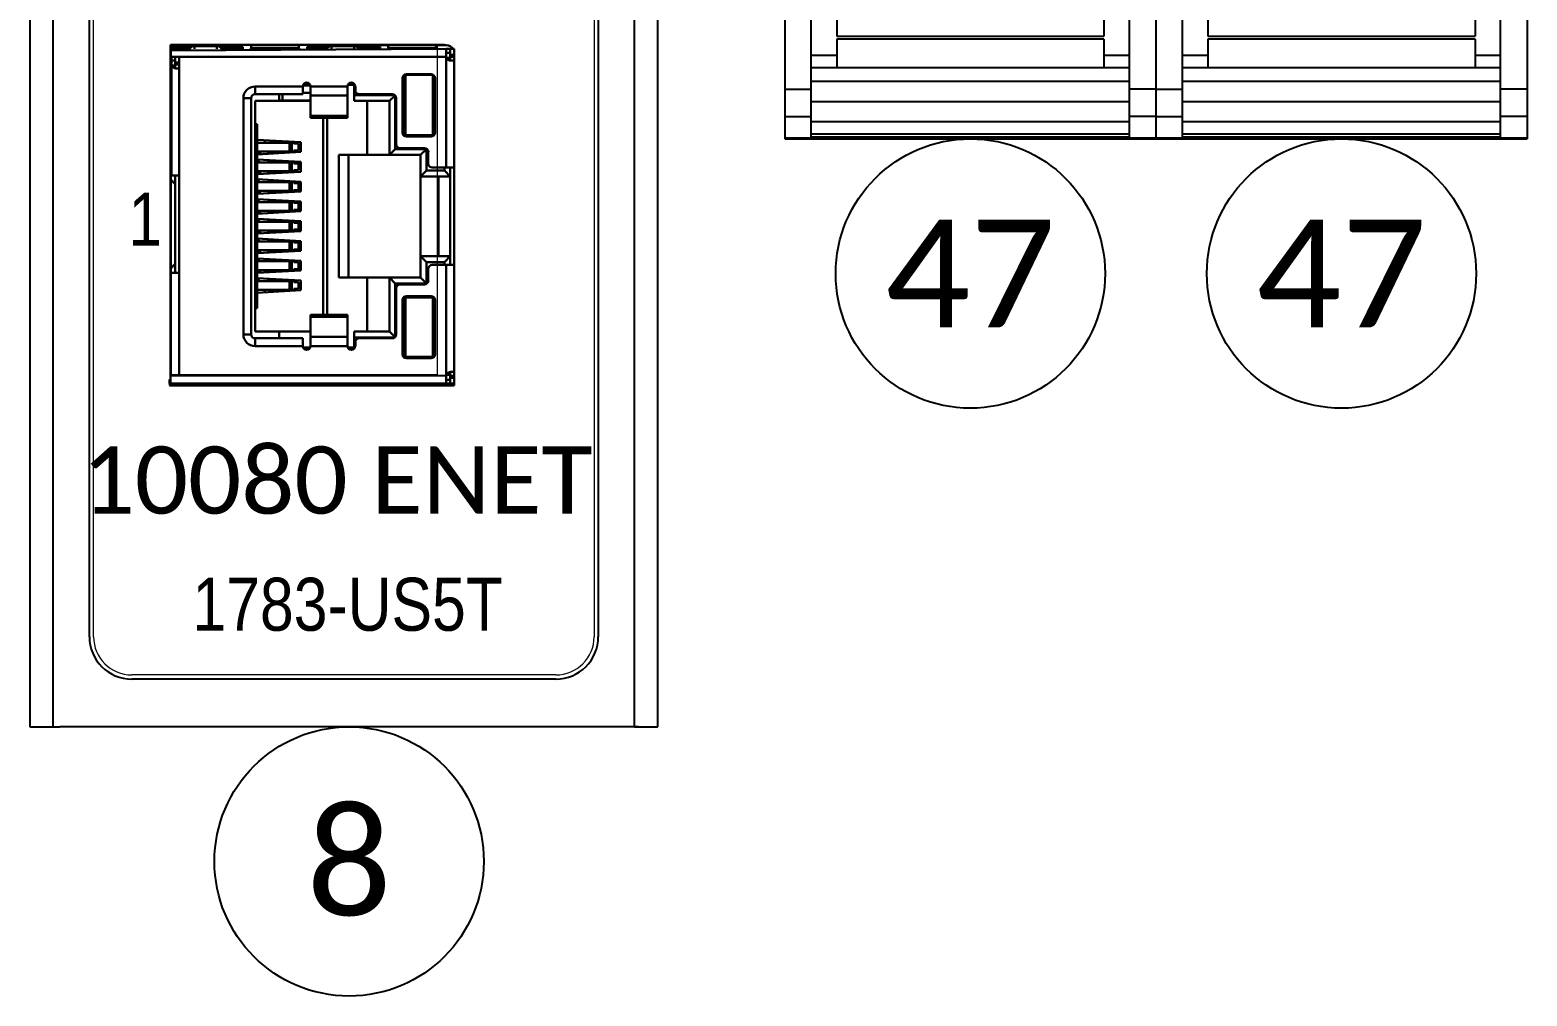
# Model space of a CAD drawing. Header units: inches. Extents: x 0 to 316, y -1 to 150.
# Drawn here: x 206.366 to 209.145, y 72.436 to 74.23 of the extents above; entities that cross this region are included whole.
import ezdxf
from ezdxf.enums import TextEntityAlignment as Align

# ---------------------------------------------------------------- set-up
doc = ezdxf.new("R2010")
doc.units = ezdxf.units.IN
doc.header["$MEASUREMENT"] = 0
doc.linetypes.add('HIDDEN2', pattern=[0.1875, 0.125, -0.0625])
doc.styles.add('Calibri', font='calibri.ttf')
doc.styles.get("Standard").update_dxf_attribs({"font": 'arial.ttf'})
doc.styles.add('尺寸标注Arial', font='arial.ttf', dxfattribs={"width": 0.7})

# ---------------------------------------------------------------- blocks, each defined once
blk = doc.blocks.new('AB 1783-US5T')
at = {"color": 2}
for p, q in [((-0.5925, 4.5177), (-0.5925, 0.0001)), ((-0.5493, 0.0001), (-0.5492, 4.5079)), ((0.5295, 0), (0.5295, 4.5079)), ((0.5728, 0), (0.5728, 4.5177)), ((-0.4823, 0.1673), (-0.4823, 4.3406)), ((0.4626, 4.3406), (0.4626, 0.1673)), ((0.3839, 0.0886), (-0.4035, 0.0886)), ((0.0993, 0.0965), (0.0993, 0.0965)), ((-0.5926, 0.0001), (-0.5493, 0.0001)), ((-0.5571, 0.0001), (-0.5374, 0.0001)), ((-0.5374, 0.0001), (-0.5374, 0)), ((0.5374, 0), (-0.5374, 0)), ((0.5295, 0), (0.5728, 0))]:
    blk.add_line(p, q, dxfattribs=at)
at = {"color": 2, "linetype": 'Continuous', "lineweight": 15}
for p, q in [((-0.4744, 0.1673), (-0.4744, 4.3406)), ((0.4547, 4.3406), (0.4547, 0.1673)), ((0.1638, 1.2665), (-0.3302, 1.2665)), ((-0.3302, 1.2665), (-0.3302, 0.6539)), ((0.1638, 0.6539), (0.1638, 1.2665)), ((-0.3302, 0.6539), (0.1638, 0.6539)), ((0.3839, 0.0965), (-0.4035, 0.0965))]:
    blk.add_line(p, q, dxfattribs=at)
at = {"color": 2, "linetype": 'Continuous', "lineweight": 30}
for p, q in [((-0.3319, 1.2662), (-0.3317, 1.2517)), ((0.1771, 1.2662), (-0.3319, 1.2662)), ((-0.3319, 1.2626), (-0.293, 1.2625)), ((-0.2966, 1.2591), (-0.3318, 1.2591)), ((-0.3317, 1.2445), (-0.3317, 1.2589)), ((-0.3317, 1.2556), (0.1804, 1.2587)), ((-0.313, 1.2611), (-0.3125, 1.2665)), ((-0.2455, 1.2641), (-0.2874, 1.2641)), ((-0.2874, 1.2641), (-0.2874, 1.2587)), ((-0.2768, 1.2662), (-0.2737, 1.2641)), ((-0.2455, 1.2587), (-0.2455, 1.2641)), ((-0.24, 1.2625), (-0.1973, 1.2625)), ((-0.1973, 1.2591), (-0.2364, 1.2591)), ((-0.1973, 1.2591), (-0.1973, 1.2625)), ((-0.1973, 1.2587), (-0.1973, 1.2591)), ((-0.1822, 1.2608), (-0.1816, 1.2662)), ((-0.0931, 1.2608), (-0.1822, 1.2608)), ((-0.0937, 1.2662), (-0.0931, 1.2608)), ((-0.078, 1.2625), (-0.0382, 1.2625)), ((-0.078, 1.2625), (-0.078, 1.2591)), ((-0.078, 1.2591), (-0.078, 1.2587)), ((-0.0418, 1.2591), (-0.078, 1.2591)), ((0.0093, 1.2641), (-0.0326, 1.2641)), ((-0.0326, 1.2641), (-0.0326, 1.2587)), ((0.0093, 1.2587), (0.0093, 1.2641)), ((0.0148, 1.2625), (0.0575, 1.2625)), ((0.0575, 1.2591), (0.0184, 1.2591)), ((0.0395, 1.2659), (0.0732, 1.2659)), ((0.0395, 1.2625), (0.0395, 1.2659)), ((0.0575, 1.2591), (0.0575, 1.2625)), ((0.0575, 1.2587), (0.0575, 1.2591)), ((0.0726, 1.2608), (0.0732, 1.2662)), ((0.1617, 1.2608), (0.0726, 1.2608)), ((0.1611, 1.2662), (0.1617, 1.2608)), ((0.1804, 1.2659), (0.1612, 1.2659)), ((0.1804, 1.2587), (0.1804, 1.2442)), ((0.1804, 1.2587), (0.1877, 1.2587)), ((0.1877, 1.2514), (0.1804, 1.2514)), ((0.1877, 1.2587), (0.1949, 1.2587)), ((0.1877, 1.2478), (0.1877, 1.2587)), ((0.1949, 1.2587), (0.1949, 1.2478)), ((-0.3317, 1.2445), (-0.3317, 1.2372)), ((0.1804, 1.2442), (-0.3317, 1.2442)), ((-0.3317, 1.2372), (-0.3317, 1.0386)), ((-0.3299, 1.2442), (-0.3299, 1.2297)), ((-0.3299, 1.2442), (-0.3227, 1.2442)), ((-0.3227, 1.237), (-0.3299, 1.237)), ((-0.3299, 1.0239), (-0.3299, 1.2297)), ((-0.3227, 1.2279), (-0.3296, 1.2279)), ((-0.3263, 1.2243), (-0.3227, 1.2279)), ((-0.3227, 1.2442), (-0.3155, 1.2442)), ((-0.3227, 1.2334), (-0.3227, 1.2442)), ((-0.3155, 1.2334), (-0.3227, 1.2334)), ((-0.3227, 1.2297), (-0.3227, 1.2334)), ((-0.3227, 1.2297), (-0.3155, 1.2297)), ((-0.3227, 1.2279), (-0.3227, 1.2297)), ((-0.3227, 1.2279), (-0.3227, 1.2235)), ((-0.3227, 1.2225), (-0.3227, 1.2235)), ((-0.3155, 1.2442), (-0.3155, 1.2334)), ((-0.3155, 1.2297), (-0.3155, 1.2334)), ((-0.3155, 1.2225), (-0.3155, 1.2297)), ((0.1804, 1.0384), (0.1804, 1.2442)), ((0.1877, 1.2424), (0.1808, 1.2424)), ((0.184, 1.2387), (0.1877, 1.2424)), ((0.1949, 1.2478), (0.1877, 1.2478)), ((0.1877, 1.2442), (0.1877, 1.2478)), ((0.1877, 1.2442), (0.1949, 1.2442)), ((0.1877, 1.2424), (0.1877, 1.2442)), ((0.1877, 1.2424), (0.1877, 1.2379)), ((0.1877, 1.237), (0.1877, 1.2379)), ((0.1897, 1.237), (0.1949, 1.237)), ((0.1949, 1.2442), (0.1949, 1.2478)), ((0.1949, 1.237), (0.1949, 1.2442)), ((0.1949, 1.237), (0.1949, 1.0384)), ((-0.3207, 1.2225), (-0.3155, 1.2225)), ((-0.3155, 1.2225), (-0.3155, 1.0239)), ((0.0991, 1.2044), (0.0991, 1.1034)), ((0.102, 1.0976), (0.102, 1.2102)), ((0.1045, 1.2106), (0.1551, 1.2106)), ((0.1045, 1.0985), (0.1045, 1.2106)), ((0.1522, 1.2117), (0.1063, 1.2117)), ((0.1439, 1.2117), (0.1439, 1.2106)), ((0.1554, 1.2109), (0.1439, 1.2109)), ((0.1551, 1.2106), (0.1551, 1.0985)), ((0.1551, 1.2095), (0.1574, 1.2095)), ((0.1586, 1.1917), (0.1586, 1.2079)), ((0.1595, 1.1034), (0.1595, 1.2044)), ((-0.1964, 0.7286), (-0.1964, 1.1674)), ((-0.1964, 1.1674), (-0.1819, 1.1674)), ((-0.1819, 1.1674), (-0.1819, 0.7286)), ((-0.1747, 1.1891), (-0.0861, 1.1891)), ((-0.1747, 1.1746), (-0.1747, 1.1891)), ((-0.0861, 1.1746), (-0.1747, 1.1746)), ((-0.1297, 1.1622), (-0.1297, 1.1746)), ((-0.1237, 1.1746), (-0.1237, 1.1631)), ((-0.0861, 1.1891), (-0.0861, 1.1746)), ((-0.0717, 1.1775), (-0.0861, 1.1775)), ((-0.0719, 1.1909), (-0.0859, 1.1909)), ((-0.0855, 1.192), (-0.0723, 1.192)), ((-0.0717, 1.1891), (-0.003, 1.1891)), ((-0.0717, 1.1721), (-0.0717, 1.1891)), ((-0.003, 1.1721), (-0.0717, 1.1721)), ((-0.0717, 1.1348), (-0.0717, 1.1721)), ((-0.003, 1.1891), (-0.003, 1.1721)), ((-0.003, 1.1721), (-0.003, 1.1348)), ((-0.0024, 1.192), (0.0095, 1.192)), ((0.0095, 1.173), (0.0095, 1.192)), ((0.0095, 1.173), (0.0847, 1.173)), ((0.0095, 1.173), (0.0095, 1.1622)), ((0.0115, 1.1819), (0.0115, 1.1891)), ((0.0801, 1.1746), (0.0187, 1.1746)), ((0.0852, 1.1725), (0.0749, 1.1622)), ((0.0857, 1.172), (0.0857, 1.0727)), ((0.0874, 1.0817), (0.0874, 1.1674)), ((0.102, 1.1822), (0.1045, 1.1822)), ((0.1584, 1.1914), (0.1551, 1.1914)), ((0.1551, 1.1824), (0.1566, 1.1824)), ((0.1595, 1.1925), (0.1566, 1.1896)), ((0.1595, 1.1896), (0.1566, 1.1896)), ((0.1566, 1.1896), (0.1566, 1.0976)), ((-0.1745, 1.1622), (-0.1297, 1.1622)), ((-0.1745, 1.1622), (-0.1745, 0.7339)), ((-0.1237, 1.1631), (-0.1297, 1.1631)), ((-0.1297, 1.1622), (-0.0717, 1.1622)), ((-0.0717, 1.1631), (-0.1237, 1.1631)), ((0.0095, 1.1622), (0.0749, 1.1622)), ((0.0333, 1.0619), (0.0333, 1.1622)), ((0.0749, 1.1622), (0.0749, 1.0619)), ((0.1551, 1.1524), (0.1566, 1.1524)), ((-0.1745, 1.1188), (-0.1709, 1.1188)), ((-0.1709, 0.7772), (-0.1709, 1.1188)), ((-0.0717, 1.1348), (-0.003, 1.1348)), ((-0.0717, 1.131), (-0.0717, 1.1348)), ((-0.0717, 1.131), (-0.003, 1.131)), ((-0.0484, 0.765), (-0.0484, 1.131)), ((-0.0411, 1.131), (-0.0411, 0.765)), ((-0.003, 1.1348), (-0.003, 1.131)), ((0.102, 1.1275), (0.1045, 1.1275)), ((0.1551, 1.1177), (0.1566, 1.1177)), ((-0.1709, 1.0901), (-0.0899, 1.0856)), ((-0.1107, 1.0847), (-0.1709, 1.0847)), ((-0.1565, 1.0893), (-0.1565, 1.0847)), ((-0.1439, 1.0847), (-0.1439, 1.0886)), ((-0.1175, 1.0871), (-0.1175, 1.0847)), ((-0.1107, 1.0684), (-0.1107, 1.0847)), ((-0.1107, 1.0847), (-0.1066, 1.0847)), ((-0.1066, 1.0847), (-0.1066, 1.0684)), ((-0.1066, 1.0847), (-0.1032, 1.0847)), ((-0.1049, 1.0847), (-0.1049, 1.0864)), ((-0.1027, 1.0829), (-0.1032, 1.0847)), ((-0.0899, 1.0856), (-0.0899, 1.0675)), ((0.102, 1.0976), (0.1439, 1.0976)), ((0.1551, 1.0985), (0.1045, 1.0985)), ((0.1063, 1.0962), (0.1522, 1.0962)), ((0.1439, 1.0985), (0.1439, 1.0976)), ((0.1439, 1.0976), (0.1439, 1.0962)), ((0.1566, 1.0996), (0.1551, 1.0996)), ((-0.1107, 1.0684), (-0.1709, 1.0684)), ((-0.0899, 1.0675), (-0.1709, 1.063)), ((-0.1635, 1.0634), (-0.1688, 1.0684)), ((-0.1655, 1.0684), (-0.1672, 1.0669)), ((-0.1517, 1.0641), (-0.1471, 1.0684)), ((-0.1265, 1.0684), (-0.1298, 1.0653)), ((-0.1066, 1.0684), (-0.1107, 1.0684)), ((-0.1102, 1.0664), (-0.1081, 1.0684)), ((-0.1032, 1.0684), (-0.1066, 1.0684)), ((-0.1027, 1.0702), (-0.1032, 1.0684)), ((-0.0942, 1.0829), (-0.1027, 1.0829)), ((-0.0942, 1.0702), (-0.1027, 1.0702)), ((-0.0942, 1.0702), (-0.0942, 1.0829)), ((-0.0194, 0.8342), (-0.0194, 1.0619)), ((0.0333, 1.0619), (-0.0194, 1.0619)), ((-0.0014, 0.8342), (-0.0014, 1.0619)), ((0.0749, 1.0619), (0.0333, 1.0619)), ((0.0857, 1.0727), (0.0749, 1.0619)), ((0.1327, 1.0619), (0.0749, 1.0619)), ((0.0857, 1.0727), (0.1436, 1.0727)), ((0.1398, 1.0745), (0.0946, 1.0745)), ((0.1436, 1.0727), (0.1327, 1.0619)), ((0.1327, 1.0619), (0.1327, 1.0221)), ((0.1436, 1.0727), (0.1436, 1.033)), ((0.147, 1.0456), (0.147, 1.0673)), ((-0.3317, 1.0386), (-0.3317, 0.6521)), ((-0.1709, 1.0534), (-0.0899, 1.0489)), ((-0.1709, 1.053), (-0.1655, 1.048)), ((-0.1107, 1.048), (-0.1709, 1.048)), ((-0.1107, 1.0317), (-0.1709, 1.0317)), ((-0.0899, 1.0308), (-0.1709, 1.0263)), ((-0.1688, 1.048), (-0.1672, 1.0495)), ((-0.1635, 1.0267), (-0.1688, 1.0317)), ((-0.1655, 1.0317), (-0.1672, 1.0301)), ((-0.1471, 1.048), (-0.1517, 1.0523)), ((-0.1517, 1.0273), (-0.1477, 1.0311)), ((-0.1483, 1.0317), (-0.1441, 1.0278)), ((-0.1441, 1.0519), (-0.1477, 1.0485)), ((-0.1298, 1.048), (-0.1266, 1.0509)), ((-0.1267, 1.0287), (-0.1298, 1.0317)), ((-0.1265, 1.0317), (-0.1282, 1.0301)), ((-0.1107, 1.0317), (-0.1107, 1.048)), ((-0.1107, 1.048), (-0.1066, 1.048)), ((-0.1066, 1.0317), (-0.1107, 1.0317)), ((-0.1102, 1.0297), (-0.1081, 1.0317)), ((-0.1072, 1.0498), (-0.1092, 1.048)), ((-0.1066, 1.048), (-0.1066, 1.0317)), ((-0.1066, 1.048), (-0.1032, 1.048)), ((-0.1032, 1.0317), (-0.1066, 1.0317)), ((-0.1027, 1.0461), (-0.1032, 1.048)), ((-0.1027, 1.0335), (-0.1032, 1.0317)), ((-0.0942, 1.0461), (-0.1027, 1.0461)), ((-0.0942, 1.0335), (-0.1027, 1.0335)), ((-0.0942, 1.0448), (-0.0899, 1.0488)), ((-0.0942, 1.0335), (-0.0942, 1.0461)), ((-0.0899, 1.0489), (-0.0899, 1.0308)), ((0.1436, 1.033), (0.1327, 1.0221)), ((0.1436, 1.033), (0.1768, 1.033)), ((0.1804, 1.0384), (0.1542, 1.0384)), ((0.1768, 1.033), (0.1768, 1.0384)), ((0.1768, 1.033), (0.1877, 1.0221)), ((0.1949, 1.0384), (0.1804, 1.0384)), ((0.1877, 1.0384), (0.1877, 1.0221)), ((0.1949, 0.8577), (0.1949, 1.0384)), ((-0.3317, 1.0167), (-0.3227, 1.0077)), ((-0.3155, 1.0239), (-0.3299, 1.0239)), ((-0.3227, 1.0239), (-0.3227, 1.0077)), ((-0.3227, 1.0077), (-0.3227, 0.8595)), ((-0.3155, 0.8432), (-0.3155, 1.0239)), ((-0.1709, 1.0167), (-0.0899, 1.0121)), ((-0.1709, 1.0162), (-0.1655, 1.0112)), ((-0.1107, 1.0112), (-0.1709, 1.0112)), ((-0.1688, 1.0112), (-0.1672, 1.0128)), ((-0.1471, 1.0112), (-0.1517, 1.0156)), ((-0.1441, 1.0152), (-0.1477, 1.0118)), ((-0.1299, 1.0144), (-0.1265, 1.0112)), ((-0.1298, 1.0112), (-0.1282, 1.0128)), ((-0.1107, 0.995), (-0.1107, 1.0112)), ((-0.1107, 1.0112), (-0.1066, 1.0112)), ((-0.1081, 1.0112), (-0.1102, 1.0133)), ((-0.1072, 1.0131), (-0.1087, 1.0118)), ((-0.1066, 1.0112), (-0.1066, 0.995)), ((-0.1066, 1.0112), (-0.1032, 1.0112)), ((-0.1027, 1.0094), (-0.1032, 1.0112)), ((-0.0942, 1.0094), (-0.1027, 1.0094)), ((-0.0942, 1.008), (-0.0899, 1.012)), ((-0.0942, 0.9968), (-0.0942, 1.0094)), ((-0.0899, 1.0121), (-0.0899, 0.9941)), ((0.1327, 1.0221), (0.1656, 1.0221)), ((0.1327, 0.8739), (0.1327, 1.0221)), ((0.1877, 1.0221), (0.1656, 1.0221)), ((0.1656, 1.0221), (0.1656, 0.8739)), ((0.1877, 1.0221), (0.1877, 0.8739)), ((-0.1107, 0.995), (-0.1709, 0.995)), ((-0.0899, 0.9941), (-0.1709, 0.9895)), ((-0.1709, 0.9799), (-0.0899, 0.9754)), ((-0.1709, 0.9795), (-0.1655, 0.9745)), ((-0.1107, 0.9745), (-0.1709, 0.9745)), ((-0.1635, 0.99), (-0.1688, 0.995)), ((-0.1688, 0.9745), (-0.1672, 0.976)), ((-0.1655, 0.995), (-0.1672, 0.9934)), ((-0.1517, 0.9906), (-0.1477, 0.9944)), ((-0.1471, 0.9745), (-0.1517, 0.9789)), ((-0.1483, 0.995), (-0.1441, 0.991)), ((-0.1441, 0.9784), (-0.1477, 0.9751)), ((-0.1299, 0.9776), (-0.1265, 0.9745)), ((-0.1267, 0.992), (-0.1298, 0.995)), ((-0.1298, 0.9745), (-0.1282, 0.976)), ((-0.1265, 0.995), (-0.1282, 0.9934)), ((-0.1066, 0.995), (-0.1107, 0.995)), ((-0.1107, 0.9582), (-0.1107, 0.9745)), ((-0.1107, 0.9745), (-0.1066, 0.9745)), ((-0.1102, 0.9929), (-0.1087, 0.9944)), ((-0.1081, 0.9745), (-0.1102, 0.9765)), ((-0.1093, 0.995), (-0.1073, 0.9931)), ((-0.1072, 0.9764), (-0.1087, 0.9751)), ((-0.1032, 0.995), (-0.1066, 0.995)), ((-0.1066, 0.9745), (-0.1066, 0.9582)), ((-0.1066, 0.9745), (-0.1032, 0.9745)), ((-0.1027, 0.9968), (-0.1032, 0.995)), ((-0.1027, 0.9727), (-0.1032, 0.9745)), ((-0.0942, 0.9968), (-0.1027, 0.9968)), ((-0.0899, 0.9941), (-0.0942, 0.9981)), ((-0.0942, 0.9713), (-0.0899, 0.9753)), ((-0.0899, 0.9754), (-0.0899, 0.9573)), ((-0.1107, 0.9582), (-0.1709, 0.9582)), ((-0.0899, 0.9573), (-0.1709, 0.9528)), ((-0.1635, 0.9532), (-0.1688, 0.9582)), ((-0.1655, 0.9582), (-0.1672, 0.9567)), ((-0.1517, 0.9539), (-0.1477, 0.9577)), ((-0.1483, 0.9582), (-0.1441, 0.9543)), ((-0.1267, 0.9553), (-0.1298, 0.9582)), ((-0.1265, 0.9582), (-0.1282, 0.9567)), ((-0.1066, 0.9582), (-0.1107, 0.9582)), ((-0.1102, 0.9562), (-0.1087, 0.9577)), ((-0.1093, 0.9582), (-0.1073, 0.9564)), ((-0.1032, 0.9582), (-0.1066, 0.9582)), ((-0.1027, 0.9601), (-0.1032, 0.9582)), ((-0.0942, 0.9727), (-0.1027, 0.9727)), ((-0.0942, 0.9601), (-0.1027, 0.9601)), ((-0.0942, 0.9601), (-0.0942, 0.9727)), ((-0.0899, 0.9574), (-0.0942, 0.9614)), ((-0.1709, 0.9432), (-0.0899, 0.9387)), ((-0.1709, 0.9428), (-0.1655, 0.9378)), ((-0.1107, 0.9378), (-0.1709, 0.9378)), ((-0.1107, 0.9215), (-0.1709, 0.9215)), ((-0.0899, 0.9206), (-0.1709, 0.9161)), ((-0.1688, 0.9378), (-0.1672, 0.9393)), ((-0.1635, 0.9165), (-0.1688, 0.9215)), ((-0.1655, 0.9215), (-0.1672, 0.92)), ((-0.1471, 0.9378), (-0.1517, 0.9421)), ((-0.1517, 0.9172), (-0.1477, 0.921)), ((-0.1483, 0.9215), (-0.1441, 0.9176)), ((-0.1441, 0.9417), (-0.1477, 0.9383)), ((-0.1299, 0.9409), (-0.1265, 0.9378)), ((-0.1298, 0.9378), (-0.1282, 0.9393)), ((-0.1267, 0.9186), (-0.1298, 0.9215)), ((-0.1265, 0.9215), (-0.1282, 0.92)), ((-0.1107, 0.9215), (-0.1107, 0.9378)), ((-0.1107, 0.9378), (-0.1066, 0.9378)), ((-0.1066, 0.9215), (-0.1107, 0.9215)), ((-0.1081, 0.9378), (-0.1102, 0.9398)), ((-0.1102, 0.9195), (-0.1087, 0.921)), ((-0.1093, 0.9215), (-0.1073, 0.9197)), ((-0.1072, 0.9397), (-0.1087, 0.9383)), ((-0.1066, 0.9378), (-0.1066, 0.9215)), ((-0.1066, 0.9378), (-0.1032, 0.9378)), ((-0.1032, 0.9215), (-0.1066, 0.9215)), ((-0.1027, 0.936), (-0.1032, 0.9378)), ((-0.1027, 0.9233), (-0.1032, 0.9215)), ((-0.0942, 0.936), (-0.1027, 0.936)), ((-0.0942, 0.9233), (-0.1027, 0.9233)), ((-0.0942, 0.9346), (-0.0899, 0.9386)), ((-0.0942, 0.9233), (-0.0942, 0.936)), ((-0.0899, 0.9207), (-0.0942, 0.9247)), ((-0.0899, 0.9387), (-0.0899, 0.9206)), ((-0.1709, 0.9065), (-0.0899, 0.902)), ((-0.1709, 0.9061), (-0.1655, 0.9011)), ((-0.1107, 0.9011), (-0.1709, 0.9011)), ((-0.1688, 0.9011), (-0.1672, 0.9026)), ((-0.1471, 0.9011), (-0.1517, 0.9054)), ((-0.1441, 0.905), (-0.1477, 0.9016)), ((-0.1299, 0.9042), (-0.1265, 0.9011)), ((-0.1298, 0.9011), (-0.1282, 0.9026)), ((-0.1107, 0.8848), (-0.1107, 0.9011)), ((-0.1107, 0.9011), (-0.1066, 0.9011)), ((-0.1081, 0.9011), (-0.1102, 0.9031)), ((-0.1072, 0.9029), (-0.1087, 0.9016)), ((-0.1066, 0.9011), (-0.1066, 0.8848)), ((-0.1066, 0.9011), (-0.1032, 0.9011)), ((-0.1027, 0.8993), (-0.1032, 0.9011)), ((-0.0942, 0.8993), (-0.1027, 0.8993)), ((-0.0942, 0.8979), (-0.0899, 0.9019)), ((-0.0942, 0.8866), (-0.0942, 0.8993)), ((-0.0899, 0.902), (-0.0899, 0.8839)), ((-0.1107, 0.8848), (-0.1709, 0.8848)), ((-0.0899, 0.8839), (-0.1709, 0.8794)), ((-0.1709, 0.8698), (-0.0899, 0.8653)), ((-0.1709, 0.8694), (-0.1655, 0.8644)), ((-0.1107, 0.8644), (-0.1709, 0.8644)), ((-0.1635, 0.8798), (-0.1688, 0.8848)), ((-0.1688, 0.8644), (-0.1672, 0.8659)), ((-0.1655, 0.8848), (-0.1672, 0.8833)), ((-0.1517, 0.8805), (-0.1477, 0.8842)), ((-0.1471, 0.8644), (-0.1517, 0.8687)), ((-0.1483, 0.8848), (-0.1441, 0.8809)), ((-0.1441, 0.8683), (-0.1477, 0.8649)), ((-0.1299, 0.8675), (-0.1265, 0.8644)), ((-0.1267, 0.8819), (-0.1298, 0.8848)), ((-0.1298, 0.8644), (-0.1282, 0.8659)), ((-0.1265, 0.8848), (-0.1282, 0.8833)), ((-0.1066, 0.8848), (-0.1107, 0.8848)), ((-0.1107, 0.8481), (-0.1107, 0.8644)), ((-0.1107, 0.8644), (-0.1066, 0.8644)), ((-0.1102, 0.8828), (-0.1087, 0.8842)), ((-0.1081, 0.8644), (-0.1102, 0.8664)), ((-0.1093, 0.8848), (-0.1073, 0.8829)), ((-0.1032, 0.8848), (-0.1066, 0.8848)), ((-0.1066, 0.8644), (-0.1066, 0.8481)), ((-0.1066, 0.8644), (-0.1032, 0.8644)), ((-0.1027, 0.8866), (-0.1032, 0.8848)), ((-0.1027, 0.8625), (-0.1032, 0.8644)), ((-0.0942, 0.8866), (-0.1027, 0.8866)), ((-0.0942, 0.8625), (-0.1027, 0.8625)), ((-0.0899, 0.884), (-0.0942, 0.888)), ((-0.0942, 0.8499), (-0.0942, 0.8625)), ((-0.0899, 0.8653), (-0.0899, 0.8472)), ((0.1436, 0.8631), (0.1327, 0.8739)), ((0.1656, 0.8739), (0.1327, 0.8739)), ((0.1327, 0.8739), (0.1327, 0.8342)), ((0.1436, 0.8631), (0.1436, 0.8233)), ((0.1768, 0.8631), (0.1436, 0.8631)), ((0.1656, 0.8739), (0.1877, 0.8739)), ((0.1768, 0.8631), (0.1877, 0.8739)), ((0.1768, 0.8577), (0.1768, 0.8631)), ((0.1877, 0.8739), (0.1877, 0.8577)), ((-0.3317, 0.8504), (-0.3227, 0.8595)), ((-0.3299, 0.8432), (-0.3155, 0.8432)), ((-0.3227, 0.8595), (-0.3227, 0.8432)), ((-0.3155, 0.8432), (-0.3155, 0.6521)), ((-0.1107, 0.8481), (-0.1709, 0.8481)), ((-0.0899, 0.8472), (-0.1709, 0.8427)), ((-0.1635, 0.8431), (-0.1688, 0.8481)), ((-0.1655, 0.8481), (-0.1672, 0.8465)), ((-0.1517, 0.8437), (-0.1477, 0.8475)), ((-0.1483, 0.8481), (-0.1441, 0.8442)), ((-0.1267, 0.8451), (-0.1298, 0.8481)), ((-0.1066, 0.8481), (-0.1107, 0.8481)), ((-0.1093, 0.8481), (-0.1073, 0.8462)), ((-0.1032, 0.8481), (-0.1066, 0.8481)), ((-0.1027, 0.8499), (-0.1032, 0.8481)), ((-0.0942, 0.8499), (-0.1027, 0.8499)), ((-0.0899, 0.8473), (-0.0942, 0.8513)), ((-0.0194, 0.8342), (0.0333, 0.8342)), ((0.0333, 0.7339), (0.0333, 0.8342)), ((0.0749, 0.8342), (0.0333, 0.8342)), ((0.0857, 0.8233), (0.0749, 0.8342)), ((0.0749, 0.8342), (0.0749, 0.7339)), ((0.0749, 0.8342), (0.1327, 0.8342)), ((0.1436, 0.8233), (0.1327, 0.8342)), ((0.147, 0.8288), (0.147, 0.8504)), ((0.1542, 0.8577), (0.1804, 0.8577)), ((0.1804, 0.6518), (0.1804, 0.8577)), ((0.1804, 0.8577), (0.1949, 0.8577)), ((0.1949, 0.8577), (0.1949, 0.6591)), ((-0.1709, 0.8331), (-0.0899, 0.8285)), ((-0.1709, 0.8326), (-0.1655, 0.8276)), ((-0.1709, 0.8276), (-0.1107, 0.8276)), ((-0.1709, 0.8114), (-0.1107, 0.8114)), ((-0.0899, 0.8105), (-0.1709, 0.8059)), ((-0.1688, 0.8276), (-0.1672, 0.8292)), ((-0.1566, 0.8114), (-0.1566, 0.8067)), ((-0.1471, 0.8276), (-0.1517, 0.832)), ((-0.1439, 0.8075), (-0.1439, 0.8114)), ((-0.1299, 0.8308), (-0.1265, 0.8276)), ((-0.1175, 0.8114), (-0.1175, 0.8089)), ((-0.1107, 0.8114), (-0.1107, 0.8276)), ((-0.1107, 0.8276), (-0.1066, 0.8276)), ((-0.1066, 0.8114), (-0.1107, 0.8114)), ((-0.1081, 0.8276), (-0.1102, 0.8297)), ((-0.1066, 0.8276), (-0.1066, 0.8114)), ((-0.1032, 0.8276), (-0.1066, 0.8276)), ((-0.1066, 0.8114), (-0.1032, 0.8114)), ((-0.1049, 0.8096), (-0.1049, 0.8114)), ((-0.1027, 0.8258), (-0.1032, 0.8276)), ((-0.1032, 0.8114), (-0.1027, 0.8132)), ((-0.1027, 0.8258), (-0.0942, 0.8258)), ((-0.0942, 0.8132), (-0.1027, 0.8132)), ((-0.0942, 0.8132), (-0.0942, 0.8258)), ((-0.0899, 0.8285), (-0.0899, 0.8105)), ((0.0857, 0.8233), (0.0857, 0.7241)), ((0.1436, 0.8233), (0.0857, 0.8233)), ((0.0874, 0.7286), (0.0874, 0.8143)), ((0.0946, 0.8215), (0.1398, 0.8215)), ((0.0991, 0.7926), (0.0991, 0.6916)), ((0.1439, 0.7984), (0.102, 0.7984)), ((0.102, 0.6858), (0.102, 0.7984)), ((0.1045, 0.6849), (0.1045, 0.7969)), ((0.1045, 0.7969), (0.1551, 0.7969)), ((0.1522, 0.7998), (0.1063, 0.7998)), ((0.1439, 0.7998), (0.1439, 0.7984)), ((0.1439, 0.7984), (0.1439, 0.7969)), ((0.1551, 0.7969), (0.1551, 0.6849)), ((0.1551, 0.7959), (0.1566, 0.7959)), ((0.1566, 0.6858), (0.1566, 0.7984)), ((0.1595, 0.6916), (0.1595, 0.7926)), ((-0.1709, 0.7772), (-0.1745, 0.7772)), ((-0.003, 0.765), (-0.0717, 0.765)), ((-0.0717, 0.7613), (-0.0717, 0.765)), ((-0.003, 0.7613), (-0.0717, 0.7613)), ((-0.0717, 0.7239), (-0.0717, 0.7613)), ((-0.003, 0.765), (-0.003, 0.7613)), ((-0.003, 0.7613), (-0.003, 0.7239)), ((0.102, 0.7686), (0.1045, 0.7686)), ((0.1566, 0.7778), (0.1551, 0.7778)), ((-0.1819, 0.7286), (-0.1964, 0.7286)), ((-0.1297, 0.7339), (-0.1745, 0.7339)), ((-0.0717, 0.7339), (-0.1297, 0.7339)), ((-0.1297, 0.7214), (-0.1297, 0.7339)), ((-0.0717, 0.7239), (-0.003, 0.7239)), ((-0.0717, 0.707), (-0.0717, 0.7239)), ((-0.003, 0.7239), (-0.003, 0.707)), ((0.0749, 0.7339), (0.0095, 0.7339)), ((0.0095, 0.7339), (0.0095, 0.723)), ((0.0095, 0.7041), (0.0095, 0.723)), ((0.0847, 0.723), (0.0095, 0.723)), ((0.0852, 0.7235), (0.0749, 0.7339)), ((0.1551, 0.7436), (0.1566, 0.7436)), ((-0.1747, 0.707), (-0.1747, 0.7214)), ((-0.1747, 0.7214), (-0.0861, 0.7214)), ((-0.0861, 0.707), (-0.1747, 0.707)), ((-0.0861, 0.7214), (-0.0861, 0.707)), ((-0.0723, 0.7041), (-0.0855, 0.7041)), ((-0.003, 0.707), (-0.0717, 0.707)), ((0.0095, 0.7041), (-0.0024, 0.7041)), ((0.0115, 0.707), (0.0115, 0.7142)), ((0.0187, 0.7214), (0.0801, 0.7214)), ((0.1439, 0.6858), (0.102, 0.6858)), ((0.1045, 0.6873), (0.1551, 0.6873)), ((0.1522, 0.6844), (0.1063, 0.6844)), ((0.1439, 0.6858), (0.1439, 0.6873)), ((0.1439, 0.6844), (0.1439, 0.6858)), ((-0.3332, 0.6449), (-0.3332, 0.6377)), ((-0.3317, 0.6521), (0.1804, 0.6518)), ((-0.3317, 0.6377), (-0.3317, 0.6521)), ((0.1804, 0.6518), (0.1804, 0.6374)), ((0.1804, 0.6446), (0.1877, 0.6446)), ((0.1877, 0.6536), (0.1808, 0.6536)), ((0.184, 0.6573), (0.1877, 0.6536)), ((0.1877, 0.6581), (0.1877, 0.6536)), ((0.1877, 0.6518), (0.1877, 0.6536)), ((0.1877, 0.6518), (0.1949, 0.6518)), ((0.1877, 0.6482), (0.1877, 0.6518)), ((0.1877, 0.6482), (0.1949, 0.6482)), ((0.1877, 0.6374), (0.1877, 0.6482)), ((0.1949, 0.6591), (0.1897, 0.6591)), ((0.1949, 0.6518), (0.1949, 0.6591)), ((0.1949, 0.6482), (0.1949, 0.6518)), ((0.1949, 0.6482), (0.1949, 0.6338)), ((-0.3317, 0.6377), (-0.3332, 0.6377)), ((0.1804, 0.6374), (-0.3332, 0.6374)), ((0.1948, 0.6338), (-0.3332, 0.6338)), ((-0.3328, 0.6374), (-0.3328, 0.6369)), ((-0.3328, 0.6369), (-0.3328, 0.6335)), ((-0.3328, 0.6369), (-0.2966, 0.6369)), ((-0.293, 0.6335), (-0.3328, 0.6335)), ((-0.1973, 0.6335), (-0.24, 0.6335)), ((-0.2364, 0.6369), (-0.1973, 0.6369)), ((-0.1973, 0.6369), (-0.1973, 0.6374)), ((-0.1973, 0.6335), (-0.1973, 0.6369)), ((-0.1822, 0.6353), (-0.0931, 0.6353)), ((-0.078, 0.6374), (-0.078, 0.6369)), ((-0.078, 0.6369), (-0.078, 0.6335)), ((-0.078, 0.6369), (-0.0418, 0.6369)), ((-0.0382, 0.6335), (-0.078, 0.6335)), ((0.0184, 0.6369), (0.0575, 0.6369)), ((0.0575, 0.6369), (0.0575, 0.6374)), ((0.0575, 0.6338), (0.0575, 0.6369)), ((0.0726, 0.6353), (0.1617, 0.6353)), ((0.1877, 0.6374), (0.1804, 0.6374)), ((0.1949, 0.6374), (0.1877, 0.6374))]:
    blk.add_line(p, q, dxfattribs=at)
at = {"color": 2, "linetype": 'Continuous', "lineweight": 30, "flags": 128}
blk.add_lwpolyline([(-0.2173, 1.2625), (-0.213, 1.2653), (-0.2117, 1.2662)], dxfattribs=at)
at = {"color": 2, "linetype": 'Continuous', "lineweight": 30}
for centre, radius, start, end in [((-0.2874, 1.2532), 0.0108, 90, 147.3024), ((-0.2455, 1.2532), 0.0108, 32.6976, 90), ((-0.0326, 1.2532), 0.0108, 90, 147.3024), ((0.0093, 1.2532), 0.0108, 32.6976, 90), ((0.1804, 1.2514), 0.0145, 30, 90), ((-0.0789, 1.1891), 0.00723, 0, 180), ((0.0042, 1.1891), 0.00723, 0, 180), ((0.1063, 1.2044), 0.00723, 90, 180), ((0.1522, 1.2044), 0.00723, 360, 90), ((-0.1747, 1.1674), 0.0217, 90, 180), ((-0.1747, 1.1674), 0.00723, 90, 180), ((0.0187, 1.1819), 0.00723, 180, 270), ((0.0801, 1.1674), 0.00723, 0, 90), ((0.1063, 1.1034), 0.00723, 180, 270), ((0.1522, 1.1034), 0.00723, 270, 360), ((0.0946, 1.0817), 0.00723, 180, 270), ((0.1398, 1.0673), 0.00723, 0, 90), ((0.1542, 1.0456), 0.00723, 180, 270), ((0.1542, 0.8504), 0.00723, 90, 180), ((0.0946, 0.8143), 0.00723, 90, 180), ((0.1398, 0.8288), 0.00723, 270, 360), ((0.1063, 0.7926), 0.00723, 90, 180), ((0.1522, 0.7926), 0.00723, 0, 90), ((-0.1747, 0.7286), 0.0217, 180, 270), ((-0.1747, 0.7286), 0.00723, 180, 270), ((0.0801, 0.7286), 0.00723, 270, 0), ((-0.0789, 0.707), 0.00723, 180, 0), ((0.0042, 0.707), 0.00723, 180, 360), ((0.0187, 0.7142), 0.00723, 90, 180), ((0.1063, 0.6916), 0.00723, 180, 270), ((0.1522, 0.6916), 0.00723, 270, 360)]:
    blk.add_arc(centre, radius, start, end, dxfattribs=at)
at = {"color": 2}
for centre, start, end in [((-0.4035, 0.1673), 180, 270), ((0.3839, 0.1673), 270, 0)]:
    blk.add_arc(centre, 0.0787, start, end, dxfattribs=at)
at = {"color": 2, "linetype": 'Continuous', "lineweight": 15}
for centre, start, end in [((-0.4035, 0.1673), 180, 270), ((0.3839, 0.1673), 270, 0)]:
    blk.add_arc(centre, 0.0709, start, end, dxfattribs=at)
at = {"color": 2, "linetype": 'Continuous', "lineweight": 30}
for points, knots in [([(-0.3137, 1.2589), (-0.3136, 1.259), (-0.3134, 1.2591), (-0.3132, 1.2599), (-0.3131, 1.2607), (-0.313, 1.2611)], [0, 0, 0, 0, 0.319946, 0.751427, 1, 1, 1, 1]), ([(-0.1828, 1.2587), (-0.1827, 1.2587), (-0.1826, 1.2588), (-0.1824, 1.2596), (-0.1822, 1.2605), (-0.1822, 1.2608)], [0, 0, 0, 0, 0.319946, 0.751427, 1, 1, 1, 1]), ([(-0.0931, 1.2608), (-0.093, 1.2604), (-0.0928, 1.2595), (-0.0926, 1.2588), (-0.0925, 1.2587), (-0.0924, 1.2587)], [0, 0, 0, 0, 0.319946, 0.751427, 1, 1, 1, 1]), ([(0.072, 1.2587), (0.0721, 1.2587), (0.0722, 1.2588), (0.0724, 1.2596), (0.0726, 1.2605), (0.0726, 1.2608)], [0, 0, 0, 0, 0.319946, 0.751427, 1, 1, 1, 1]), ([(0.1617, 1.2608), (0.1618, 1.2604), (0.162, 1.2595), (0.1622, 1.2588), (0.1623, 1.2587), (0.1624, 1.2587)], [0, 0, 0, 0, 0.3199458, 0.7514268, 1, 1, 1, 1]), ([(-0.3299, 1.2297), (-0.3299, 1.2292), (-0.3297, 1.228), (-0.3288, 1.2263), (-0.3273, 1.2247), (-0.3252, 1.2235), (-0.3228, 1.2227), (-0.3214, 1.2226), (-0.3207, 1.2225)], [0, 0, 0, 0, 0.130256, 0.259112, 0.415511, 0.597971, 0.811255, 1, 1, 1, 1]), ([(0.1804, 1.2442), (0.1805, 1.2436), (0.1806, 1.2424), (0.1816, 1.2408), (0.183, 1.2392), (0.1852, 1.2379), (0.1875, 1.2371), (0.189, 1.237), (0.1897, 1.237)], [0, 0, 0, 0, 0.130256, 0.259112, 0.415511, 0.597971, 0.811255, 1, 1, 1, 1]), ([(0.1897, 0.6591), (0.1886, 0.659), (0.1867, 0.6588), (0.1837, 0.6574), (0.1818, 0.6556), (0.1806, 0.6537), (0.1805, 0.6524), (0.1804, 0.6518)], [0, 0, 0, 0, 0.282953, 0.529476, 0.714694, 0.870839, 1, 1, 1, 1]), ([(-0.1822, 0.6353), (-0.1822, 0.6357), (-0.1824, 0.6366), (-0.1826, 0.6373), (-0.1827, 0.6374), (-0.1828, 0.6374)], [0, 0, 0, 0, 0.319946, 0.751427, 1, 1, 1, 1]), ([(-0.0924, 0.6374), (-0.0925, 0.6373), (-0.0927, 0.6372), (-0.0929, 0.6364), (-0.093, 0.6356), (-0.0931, 0.6353)], [0, 0, 0, 0, 0.3199458, 0.7514268, 1, 1, 1, 1]), ([(0.0726, 0.6353), (0.0726, 0.6357), (0.0724, 0.6366), (0.0722, 0.6373), (0.0721, 0.6374), (0.072, 0.6374)], [0, 0, 0, 0, 0.319946, 0.751427, 1, 1, 1, 1]), ([(0.1624, 0.6374), (0.1623, 0.6373), (0.1621, 0.6372), (0.1619, 0.6364), (0.1618, 0.6356), (0.1617, 0.6353)], [0, 0, 0, 0, 0.319946, 0.751427, 1, 1, 1, 1])]:
    blk.add_open_spline(points, degree=3, knots=knots, dxfattribs=at)
at = {"color": 2, "insert": (-0.4099, 0.9916), "char_height": 0.098425, "attachment_point": 1, "style": '尺寸标注Arial'}
blk.add_mtext_dynamic_manual_height_columns('{\\fArial Narrow|b0|i0|c0|p34;\\W1;1}', width=0.230071, gutter_width=0.689, heights=[0], dxfattribs=at)
at = {"color": 2, "insert": (-0.291, 0.2768), "char_height": 0.098425, "attachment_point": 1, "line_spacing_factor": 0.8}
blk.add_mtext('{\\fArial Narrow|b0|i0|c0|p34;1783-US5T}', dxfattribs=at)
blk = doc.blocks.new('IE-TO-RJ45-FJ-A')
at = {"color": 2}
for p, q in [((0.689, 1.1723), (0, 1.1723)), ((0, 1.1723), (0, -1.1723)), ((0.689, 1.1723), (0.689, -1.1723)), ((0.689, 1.1723), (0.689, -1.1723)), ((0.689, 1.1329), (0, 1.1329)), ((0.689, 1.125), (0, 1.125)), ((0.689, 1.1053), (0, 1.1053)), ((0.5413, 0.9538), (0.187, 0.9538)), ((0.187, 0.9538), (0.187, 0.9144)), ((0.5807, 0.9144), (0.5413, 0.9538)), ((0.187, 0.9144), (0.5177, 0.9144)), ((0.2657, 0.9026), (0.2657, 0.8081)), ((0.4232, 0.9026), (0.4232, 0.8081)), ((0.5295, 0.9026), (0.5295, 0.8081)), ((0.5807, 0.7963), (0.5807, 0.9144)), ((0.2657, 0.8852), (0, 0.8852)), ((0.5295, 0.8852), (0.4232, 0.8852)), ((0.689, 0.8852), (0.5807, 0.8852)), ((0.2657, 0.8458), (0, 0.8458)), ((0, 0.8458), (0.0492, 0.8458)), ((0.0492, 0.8458), (0.0492, 0.7687)), ((0.5295, 0.8458), (0.4232, 0.8458)), ((0.689, 0.8458), (0.5807, 0.8458)), ((0.689, 0.8458), (0.6398, 0.8458)), ((0.6398, 0.8458), (0.6398, 0.5994)), ((0, 0.8261), (0.0492, 0.8261)), ((0.2657, 0.8317), (0.0492, 0.8317)), ((0.5295, 0.8317), (0.4232, 0.8317)), ((0.6398, 0.8317), (0.5807, 0.8317)), ((0.689, 0.8261), (0.6398, 0.8261)), ((0.0768, 0.7963), (0.0374, 0.7569)), ((0.075, 0.7946), (0.0492, 0.7946)), ((0.0652, 0.7848), (0.0652, 0.5246)), ((0.5177, 0.7963), (0.0768, 0.7963)), ((0.5413, 0.7569), (0.5807, 0.7963)), ((0.6398, 0.7946), (0.579, 0.7946)), ((0, 0.7708), (0.0492, 0.7708)), ((0.0374, 0.7569), (0.0374, 0.5246)), ((0.6398, 0.7569), (0.1004, 0.7569)), ((0.689, 0.7708), (0.6398, 0.7708)), ((0.0886, 0.5994), (0.0886, 0.7451)), ((0.1437, 0.7313), (0.0886, 0.7313)), ((0.0965, 0.7313), (0.0965, 0.6782)), ((0.1924, 0.7333), (0.1437, 0.7333)), ((0.1437, 0.5994), (0.1437, 0.7333)), ((0.1477, 0.5994), (0.1477, 0.7333)), ((0.1713, 0.5994), (0.1713, 0.7333)), ((0.1924, 0.7333), (0.1924, 0.5994)), ((0.2657, 0.7313), (0.1924, 0.7313)), ((0.2657, 0.7451), (0.2657, 0.5994)), ((0.4232, 0.5994), (0.4232, 0.7451)), ((0.4966, 0.7313), (0.4232, 0.7313)), ((0.4966, 0.7333), (0.4966, 0.5994)), ((0.5452, 0.7333), (0.4966, 0.7333)), ((0.5177, 0.5994), (0.5177, 0.7333)), ((0.5413, 0.5994), (0.5413, 0.7333)), ((0.5452, 0.5994), (0.5452, 0.7333)), ((0.6398, 0.7313), (0.5452, 0.7313)), ((0.5925, 0.7313), (0.5925, 0.6782)), ((0.0965, 0.7083), (0.0886, 0.7083)), ((0.6398, 0.7083), (0.5925, 0.7083)), ((0.0965, 0.6782), (0.1437, 0.6782)), ((0.1924, 0.6782), (0.2657, 0.6782)), ((0.4232, 0.6782), (0.4966, 0.6782)), ((0.5452, 0.6782), (0.5925, 0.6782)), ((0, 0.6014), (0.0374, 0.6014)), ((0.6516, 0.5994), (0.0886, 0.5994)), ((0.6237, 0.5994), (0.6237, 0.5246)), ((0.689, 0.6014), (0.6398, 0.6014)), ((0.6516, 0.5994), (0.6516, 0.5246)), ((0, 0.5634), (0.0374, 0.5634)), ((0.689, 0.5634), (0.6516, 0.5634)), ((0, 0.5362), (0.0374, 0.5362)), ((0.689, 0.5362), (0.6516, 0.5362)), ((0.689, 0.5246), (0, 0.5246)), ((0.689, 0.5049), (0, 0.5049)), ((0.689, -0.8139), (0, -0.8139)), ((0.689, -0.8336), (0, -0.8336)), ((0.0492, -1.1692), (0.0492, -0.8336)), ((0.0965, -0.8336), (0.0965, -0.9813)), ((0.1476, -0.8336), (0.1476, -0.8947)), ((0.2067, -0.8336), (0.2067, -0.8817)), ((0.4823, -0.8336), (0.4823, -0.8817)), ((0.5413, -0.8336), (0.5413, -0.8947)), ((0.5925, -0.8336), (0.5925, -0.9813)), ((0.6398, -1.1692), (0.6398, -0.8336)), ((0, -0.8452), (0.0492, -0.8452)), ((0.0965, -0.8567), (0.0492, -0.8567)), ((0.4823, -0.8553), (0.2067, -0.8553)), ((0.6398, -0.8567), (0.5925, -0.8567)), ((0.689, -0.8452), (0.6398, -0.8452)), ((0, -0.8724), (0.0492, -0.8724)), ((0.4823, -0.871), (0.2067, -0.871)), ((0.2067, -0.8817), (0.4823, -0.8817)), ((0.689, -0.8724), (0.6398, -0.8724)), ((0, -0.9104), (0.0492, -0.9104)), ((0.5413, -0.8947), (0.1476, -0.8947)), ((0.689, -0.9104), (0.6398, -0.9104)), ((0.5925, -0.9439), (0.0965, -0.9439)), ((0.0965, -0.9813), (0.5925, -0.9813)), ((0.0965, -0.9872), (0.0965, -1.0403)), ((0.5925, -0.9872), (0.0965, -0.9872)), ((0.5925, -0.9872), (0.5925, -1.0403)), ((0.0965, -1.0173), (0.0492, -1.0173)), ((0.6398, -1.0173), (0.5925, -1.0173)), ((0.6398, -1.0403), (0.0492, -1.0403)), ((0, -1.0798), (0.0492, -1.0798)), ((0.6398, -1.0659), (0.0492, -1.0659)), ((0.6398, -1.0659), (0.0492, -1.0659)), ((0.689, -1.0798), (0.6398, -1.0798)), ((0.6398, -1.1036), (0.0492, -1.1036)), ((0, -1.1305), (0.0492, -1.1305)), ((0.689, -1.1305), (0.6398, -1.1305)), ((0.6398, -1.1407), (0.0492, -1.1407)), ((0.6398, -1.1634), (0.0492, -1.1634)), ((0.689, -1.171), (0, -1.171)), ((0, -1.1723), (0.689, -1.1723)), ((0.6398, -1.1692), (0.0492, -1.1692))]:
    blk.add_line(p, q, dxfattribs=at)
for centre, start, end in [((0.2539, 0.9026), 0, 90), ((0.435, 0.9026), 90, 180), ((0.5177, 0.9026), 0, 90), ((0.2539, 0.8081), 270, 0), ((0.435, 0.8081), 180, 270), ((0.5177, 0.8081), 270, 0), ((0.1004, 0.7451), 90, 180), ((0.2539, 0.7451), 0, 90), ((0.435, 0.7451), 90, 180)]:
    blk.add_arc(centre, 0.0118, start, end, dxfattribs=at)
at = {"color": 3, "style": 'Calibri'}
for tag, p in [('LINE_1', (0.157, -0.1162)), ('LINE_2', (0.3445, -0.1162)), ('LINE_3', (0.532, -0.1162))]:
    blk.add_attdef(tag, text='', height=0.125, rotation=90, dxfattribs=at).set_placement(p, align=Align.MIDDLE_CENTER)
blk = doc.blocks.new('Reference Number')
at = {"color": 6, "linetype": 'Continuous'}
blk.add_circle((0, 0), 0.125, dxfattribs=at)
at = {"color": 6, "linetype": 'Continuous', "style": 'Calibri'}
blk.add_attdef('REFERENCE_#', text='', height=0.1, dxfattribs=at).set_placement((0, 0), align=Align.MIDDLE_CENTER)

msp = doc.modelspace()

# ---------------------------------------------------------------- block references
at = {"linetype": 'Continuous'}
msp.add_blockref('AB 1783-US5T', (206.95838, 72.93603), dxfattribs=at)
for p, values in [((207.76722, 75.19997), {'LINE_1': '2260.002.C', 'LINE_2': 'MCE01.12080.02', 'LINE_3': 'PLANT.TBD.NA'}), ((208.4562, 75.19997), {'LINE_1': '2260.005.C', 'LINE_2': 'PLANT.10080.NA', 'LINE_3': 'MCE01.1008.01'})]:
    msp.add_blockref('IE-TO-RJ45-FJ-A', p).add_auto_attribs(values)
at = {"color": 7, "linetype": 'HIDDEN2', "ltscale": 2, "xscale": 2, "yscale": 2, "zscale": 2}
for p, values in [((208.11171, 73.77769), {'REFERENCE_#': '47'}), ((208.80068, 73.77769), {'REFERENCE_#': '47'}), ((206.95838, 72.68603), {'REFERENCE_#': '8'})]:
    msp.add_blockref('Reference Number', p, dxfattribs=at).add_auto_attribs(values)

# ---------------------------------------------------------------- texts
at = {"color": 3, "linetype": 'Continuous', "style": 'Calibri'}
msp.add_text('10080 ENET', height=0.125, dxfattribs=at).set_placement((206.93623, 73.39423), align=Align.MIDDLE_CENTER)

doc.saveas('drawing.dxf')
